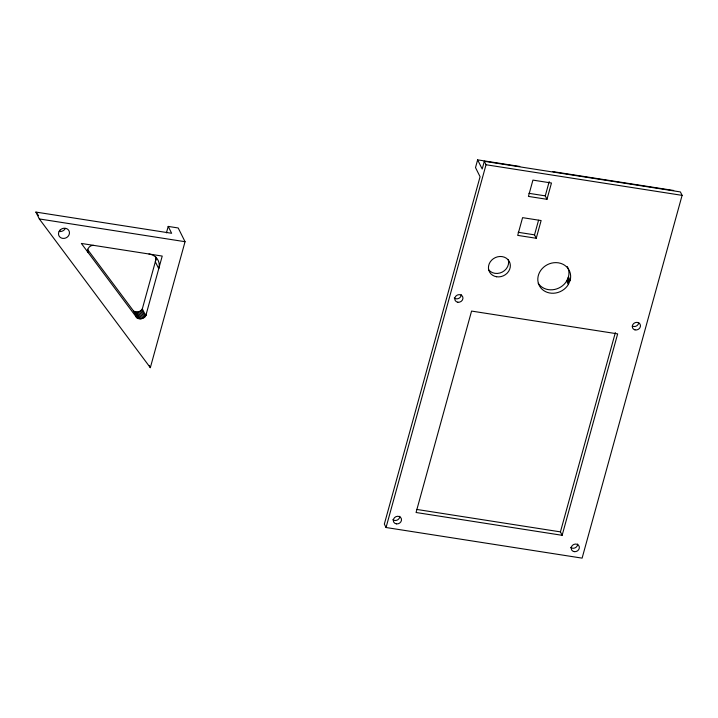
<?xml version="1.0" encoding="UTF-8"?>
<svg xmlns="http://www.w3.org/2000/svg" width="718" height="718" viewBox="0 0 718 718"><rect width="100%" height="100%" fill="white"/><g stroke="black" fill="none" stroke-linecap="round" stroke-linejoin="round"><path stroke-width="1.08" d="M538.213 283.269A16.783 14.934 -26.5 0 0 566.681 281.016L570.065 280.639L568.476 276.78L566.681 281.016L568.396 284.445L570.182 280.208A16.783 14.934 -26.5 0 0 558.622 262.86L558.173 262.797A16.783 14.934 -26.5 0 0 538.733 274.222A16.783 14.934 -26.5 0 0 547.295 292.37A16.783 14.934 -26.5 0 0 568.396 284.445L568.476 276.78A16.783 14.934 -26.5 0 0 567.319 266.584M146.427 313.38C146.319 318.783 137.802 321.152 135.496 315.974M156.201 258.659L142.326 308.857C140.656 311.863 136.303 313.084 133.494 310.948L87.408 249.263M166.432 232.856L168.209 226.412L178.199 227.974L185.047 241.706L150.331 367.67L39.319 218.945L35.9 212.079L171.629 233.278L168.209 226.412M145.862 315.444L162.223 256.075L81.358 243.447L136.716 317.607M477.632 159.863L475.504 167.572L480.073 176.736L384.336 524.086L386.042 527.515L582.11 558.137L682.1 195.359L680.386 191.93L484.318 161.308L482.2 169.017L477.632 159.863L519.787 166.45M386.042 527.515L486.032 164.745L484.318 161.308M536.238 238.277L541.121 220.552L522.578 217.653L517.696 235.378L536.238 238.277L534.524 234.84L538.554 220.246M546.981 199.308L551.469 183.009L532.927 180.11L528.43 196.409L546.981 199.308L545.267 195.87L549.198 181.609M562.14 535.305L617.659 333.879L471.573 311.074L416.063 512.499L562.14 535.305L560.435 531.876L615.353 332.605M93.528 245.341C89.84 244.973 86.241 249.173 88.215 252.637L87.237 250.672M552.914 171.62L673.699 190.485M486.032 164.745L682.1 195.359M528.906 193.313L545.267 195.87M518.163 232.291L534.524 234.84M39.319 218.945L185.047 241.706M416.566 509.412L560.435 531.876M35.9 212.079L38.566 215.66M142.326 308.857L145.745 315.723M141.581 309.898L145.009 316.764M140.62 310.777L144.049 317.643M139.498 311.441L142.918 318.316M138.26 311.872L141.679 318.747M136.976 312.043L140.396 318.909M135.711 311.935L139.13 318.801M134.526 311.567L137.955 318.433M133.494 310.948L136.923 317.814M149.353 365.704L150.331 367.67M568.36 277.202L568.45 280.81M148.976 254.01A13.759 12.233 -26.5 0 1 158.75 268.676L155.33 261.801A13.759 12.233 -26.5 0 0 155.716 256.802M65.329 228.557A5.6 4.981 -26.5 0 1 59.172 231.501M508.245 259.647A11.192 9.953 -26.5 0 1 502.367 272.032A11.192 9.953 -26.5 0 1 488.734 269.905M399.8 516.287A4.2 3.734 -26.5 0 1 397.287 520.038A4.2 3.734 -26.5 0 1 392.809 519.626M577.667 544.056A4.2 3.734 -26.5 0 1 575.154 547.816A4.2 3.734 -26.5 0 1 570.666 547.394M461.252 294.64A4.2 3.734 -26.5 0 1 458.739 298.392A4.2 3.734 -26.5 0 1 454.252 297.979M638.751 322.714A4.2 3.734 -26.5 0 1 632.307 326.071M60.088 230.083L59.217 231.214A5.6 4.981 -26.5 0 0 60.133 237.272L61.272 237.981A5.6 4.981 -26.5 0 0 68.354 236.016A5.6 4.981 -26.5 0 0 67.842 229.365L66.702 228.665A5.6 4.981 -26.5 0 0 60.088 230.083M396.363 523.871A4.2 3.734 -26.5 0 0 401.371 518.746A4.2 3.734 -26.5 0 0 394.487 517.669A4.2 3.734 -26.5 0 0 396.363 523.871M574.229 551.648A4.2 3.734 -26.5 0 0 579.229 546.515A4.2 3.734 -26.5 0 0 572.345 545.447A4.2 3.734 -26.5 0 0 574.229 551.648M457.815 302.233A4.2 3.734 -26.5 0 0 462.814 297.099A4.2 3.734 -26.5 0 0 455.93 296.031A4.2 3.734 -26.5 0 0 457.815 302.233M634.972 329.876A4.2 3.734 -26.5 0 0 640.42 325.155A4.2 3.734 -26.5 0 0 633.734 323.486A4.2 3.734 -26.5 0 0 634.972 329.876M496.614 276.762A11.192 9.953 -26.5 0 0 509.96 263.075A11.192 9.953 -26.5 0 0 491.606 260.212A11.192 9.953 -26.5 0 0 496.614 276.762"/></g></svg>
